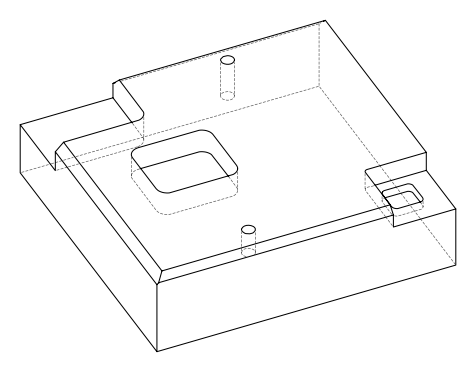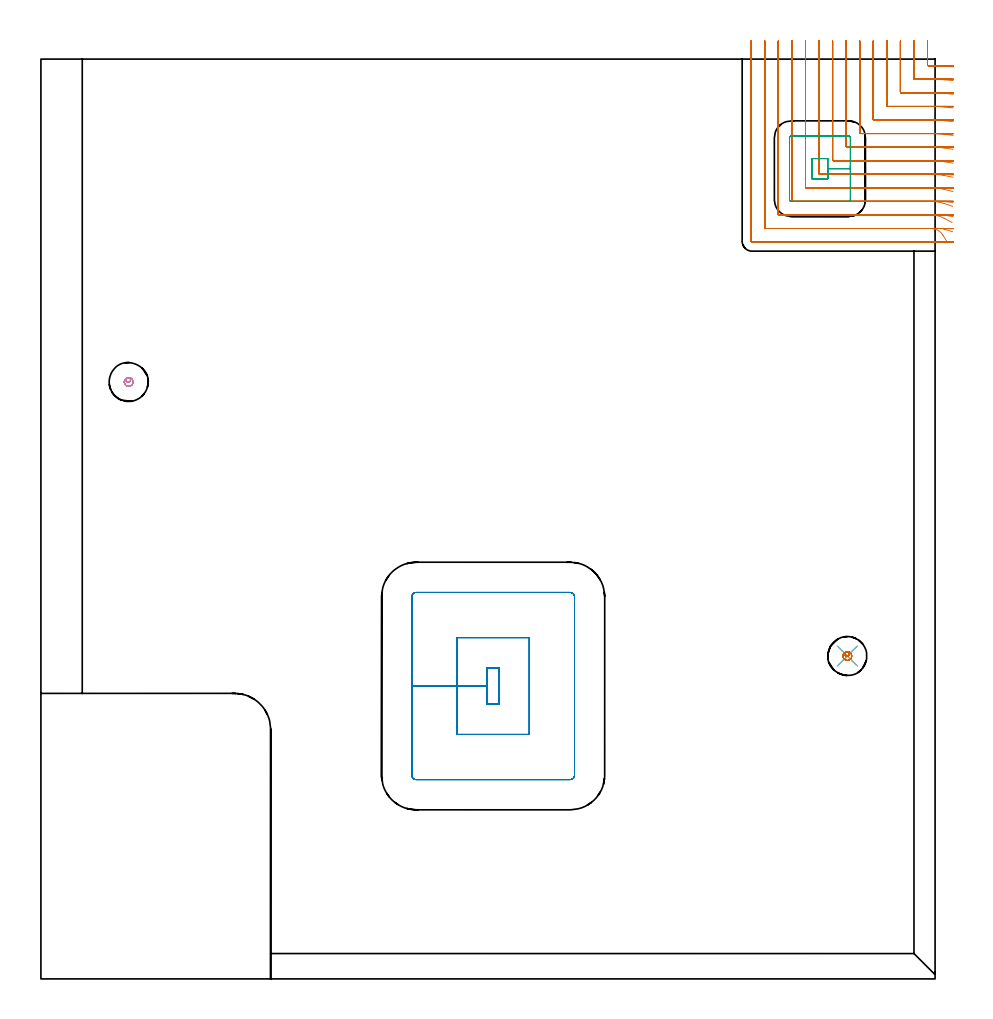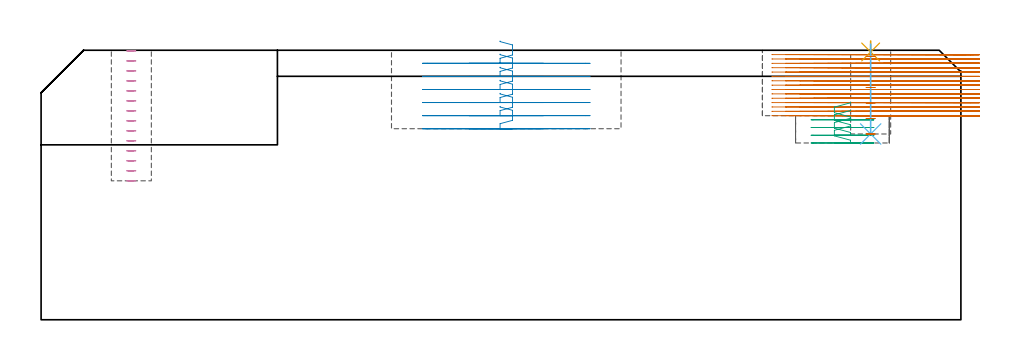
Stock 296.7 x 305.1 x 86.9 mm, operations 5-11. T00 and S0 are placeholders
(PLAN: 11 operations, 7 tool changes, 73.6 min)
(1 AREA_MILL | FG_CHAMFER_SURFACE | UGT0205_001 | 5.87 min | 6019 mm3)
(2 AREA_MILL_1 | FG_CHAMFER_SURFACE_1 | UGT0205_001 | 8.71 min | 20395 mm3)
(3 AREA_MILL_2 | FG_CHAMFER_SURFACE_2 | UGT0205_001 | 5.46 min | 7813 mm3)
(4 MILL_CORNER_NOTCH_RECTANGULAR | CORNER_NOTCH_RECTANGULAR | UGT0201_094 | Follow Part, ap 5, ae 75% | 9.49 min | 218333 mm3)
(5 MILL_CORNER_NOTCH_RECTANGULAR_1 | CORNER_NOTCH_RECTANGULAR_1 | NXT0201_008 | Follow Part, ap 1.5, ae 75% | 36.07 min | 85866 mm3)
(6 MILL_RECTANGULAR_POCKET | POCKET_RECTANGULAR_STRAIGHT | UGT0201_094 | Follow Part, ap 5, ae 75% | 5.49 min | 150860 mm3)
(7 MILL_RECTANGULAR_POCKET_1 | POCKET_RECTANGULAR_STRAIGHT_1 | NXT0201_010 | Follow Part, ap 2.5, ae 75% | 1.27 min | 8187 mm3)
(8 MILL_BLIND_HOLE_FROM_SOLID_MATERIAL | STEP1POCKET | NXT0201_010 | Spiral | 0.79 min | 5497 mm3)
(9 SPOT_DRILL | STEP1POCKET_1 | NXT0321_9005460120000 | 0.03 min | 11 mm3)
(10 DRILL_BLIND_HOLE_INTO_CENTER | STEP1POCKET_1 | UGT0301_229 | 0.12 min | 2730 mm3)
(11 MILL_ROUGH_BLIND_HOLE_CONTOUR | STEP1POCKET_1 | NXT0201_010 | Spiral | 0.34 min | 787 mm3)
(TOOL UGT0205_001 | Chamfer Mill 20 x 3 x 45 deg. | D20 FL50 Z2)
(TOOL UGT0201_094 | End mill 20 mm | D20 FL38 Z4)
(TOOL NXT0201_008 | ENDMILL 6mm [2P460-0600-NA 1630] | D6 FL26 Z6)
(TOOL NXT0201_010 | ENDMILL 10mm [2P460-1000-NA 1630] | D10 FL30 Z6)
(TOOL NXT0321_9005460120000 | NC Spot Drill, 142deg, 12mm, Carbide, Uncoated | D12 PA142 FL30 Z2)
(TOOL UGT0301_229 | Twist Drill 11.9 mm | D11.9 PA118 FL100 Z2)
(OP 5 MILL_CORNER_NOTCH_RECTANGULAR_1)
G17 G21 G94 G90
T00 M6
G54
G17 G0 G90 X294.1 Y311.1 S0 M3
G43 Z96.9 H1
Z85.493
G94 G1 Y308.1 F250.
Y303.196 F500.
G3 X294.396 Y302.9 R0.3
G1 X295.331
G2 X299.6 Y302.744 R58.5
G1 X302.592 Y302.525 F250.
G0 Z96.9
X289.6 Y311.1
Z85.493
G1 Y308.1
Y298.696 F500.
G3 X289.896 Y298.4 R0.3
G1 X295.331
G2 X299.6 Y298.231 R54.
G1 X302.591 Y297.994 F250.
G0 Z96.9
X285.1 Y311.1
Z85.493
G1 Y308.1
Y294.196 F500.
G3 X285.396 Y293.9 R0.3
G1 X295.331
G2 X299.6 Y293.716 R49.5
G1 X302.589 Y293.457 F250.
G0 Z96.9
X280.6 Y311.1
Z85.493
G1 Y308.1
Y289.697 F500.
G3 X280.897 Y289.4 R0.3
G1 X295.331
G2 X299.6 Y289.197 R45.
G1 X302.586 Y288.912 F250.
G0 Z96.9
X276.1 Y311.1
Z85.493
G1 Y308.1
Y285.197 F500.
G3 X276.397 Y284.9 R0.3
G1 X295.331
G2 X299.6 Y284.674 R40.5
G1 X302.583 Y284.358 F250.
G0 Z96.9
X271.6 Y311.1
Z85.493
G1 Y308.1
Y280.697 F500.
G3 X271.897 Y280.4 R0.3
G1 X295.331
G2 X299.6 Y280.146 R36.
G1 X302.579 Y279.79 F250.
G0 Z96.9
X267.1 Y311.1
Z85.493
G1 Y308.1
Y276.197 F500.
G3 X267.397 Y275.9 R0.3
G1 X295.331
G2 X299.6 Y275.609 R31.5
G1 X302.572 Y275.203 F250.
G0 Z96.9
X262.6 Y311.1
Z85.493
G1 Y308.1
Y271.697 F500.
G3 X262.897 Y271.4 R0.3
G1 X295.331
G2 X299.6 Y271.06 R27.
G1 X302.562 Y270.586 F250.
G0 Z96.9
X258.1 Y311.1
Z85.493
G1 Y308.1
Y267.197 F500.
G3 X258.397 Y266.9 R0.3
G1 X295.331
G2 X299.6 Y266.491 R22.5
G1 X302.546 Y265.922 F250.
G0 Z96.9
X253.6 Y311.1
Z85.493
G1 Y308.1
Y262.697 F500.
G3 X253.897 Y262.4 R0.3
G1 X295.331
G2 X299.6 Y261.886 R18.
G1 X302.514 Y261.175 F250.
G0 Z96.9
X249.1 Y311.1
Z85.493
G1 Y308.1
Y258.198 F500.
G3 X249.398 Y257.9 R0.3
G1 X295.331
G2 X299.6 Y257.207 R13.5
G1 X302.446 Y256.259 F250.
G0 Z96.9
X244.6 Y311.1
Z85.493
G1 Y308.1
Y253.698 F500.
G3 X244.898 Y253.4 R0.3
G1 X295.331
G2 X299.6 Y252.323 R9.
G1 X302.241 Y250.9 F250.
G0 Z96.9
X240.1 Y311.1
Z85.493
G1 Y308.1
Y249.198 F500.
G3 X240.398 Y248.9 R0.3
G1 X295.331
G2 X299.157 Y246.769 R4.5
G1 X300.736 Y244.218 F250.
G0 Z96.9
X235.6 Y311.1
Z85.493
G1 Y308.1
Y244.698 F500.
G3 X235.898 Y244.4 R0.3
G1 X295.331
X298.331 F250.
G0 Z96.9
X294.1 Y311.1
Z84.087
G1 Y308.1
Y303.196 F500.
G3 X294.396 Y302.9 R0.3
G1 X298.275
G2 X299.6 Y302.885 R58.5
G1 X302.599 Y302.817 F250.
G0 Z96.9
X289.6 Y311.1
Z84.087
G1 Y308.1
Y298.696 F500.
G3 X289.896 Y298.4 R0.3
G1 X298.275
G2 X299.6 Y298.384 R54.
G1 X302.599 Y298.31 F250.
G0 Z96.9
X285.1 Y311.1
Z84.087
G1 Y308.1
Y294.196 F500.
G3 X285.396 Y293.9 R0.3
G1 X298.275
G2 X299.6 Y293.882 R49.5
G1 X302.599 Y293.802 F250.
G0 Z96.9
X280.6 Y311.1
Z84.087
G1 Y308.1
Y289.697 F500.
G3 X280.897 Y289.4 R0.3
G1 X298.275
G2 X299.6 Y289.38 R45.
G1 X302.599 Y289.292 F250.
G0 Z96.9
X276.1 Y311.1
Z84.087
G1 Y308.1
Y285.197 F500.
G3 X276.397 Y284.9 R0.3
G1 X298.275
G2 X299.6 Y284.878 R40.5
G1 X302.598 Y284.78 F250.
G0 Z96.9
X271.6 Y311.1
Z84.087
G1 Y308.1
Y280.697 F500.
G3 X271.897 Y280.4 R0.3
G1 X298.275
G2 X299.6 Y280.376 R36.
G1 X302.598 Y280.265 F250.
G0 Z96.9
X267.1 Y311.1
Z84.087
G1 Y308.1
Y276.197 F500.
G3 X267.397 Y275.9 R0.3
G1 X298.275
G2 X299.6 Y275.872 R31.5
G1 X302.597 Y275.746 F250.
G0 Z96.9
X262.6 Y311.1
Z84.087
G1 Y308.1
Y271.697 F500.
G3 X262.897 Y271.4 R0.3
G1 X298.275
G2 X299.6 Y271.367 R27.
G1 X302.596 Y271.22 F250.
G0 Z96.9
X258.1 Y311.1
Z84.087
G1 Y308.1
Y267.197 F500.
G3 X258.397 Y266.9 R0.3
G1 X298.275
G2 X299.6 Y266.861 R22.5
G1 X302.595 Y266.684 F250.
G0 Z96.9
X253.6 Y311.1
Z84.087
G1 Y308.1
Y262.697 F500.
G3 X253.897 Y262.4 R0.3
G1 X298.275
G2 X299.6 Y262.351 R18.
G1 X302.592 Y262.13 F250.
G0 Z96.9
X249.1 Y311.1
Z84.087
G1 Y308.1
Y258.198 F500.
G3 X249.398 Y257.9 R0.3
G1 X298.275
G2 X299.6 Y257.835 R13.5
G1 X302.586 Y257.54 F250.
G0 Z96.9
X244.6 Y311.1
Z84.087
G1 Y308.1
Y253.698 F500.
G3 X244.898 Y253.4 R0.3
G1 X298.275
G2 X299.6 Y253.302 R9.
G1 X302.567 Y252.86 F250.
G0 Z96.9
X240.1 Y311.1
Z84.087
G1 Y308.1
Y249.198 F500.
G3 X240.398 Y248.9 R0.3
G1 X298.275
G2 X299.6 Y248.7 R4.5
G1 X302.467 Y247.817 F250.
G0 Z96.9
X235.6 Y311.1
Z84.087
G1 Y308.1
Y244.698 F500.
G3 X235.898 Y244.4 R0.3
G1 X298.275
X301.275 F250.
G0 Z96.9
X294.1 Y311.1
Z82.68
G1 Y308.1
Y303.196 F500.
G3 X294.396 Y302.9 R0.3
G1 X299.429
X299.6
X302.6 Y302.891 F250.
G0 Z96.9
X289.6 Y311.1
Z82.68
G1 Y308.1
Y298.696 F500.
G3 X289.896 Y298.4 R0.3
G1 X299.429
X299.6
X302.6 Y298.39 F250.
G0 Z96.9
X285.1 Y311.1
Z82.68
G1 Y308.1
Y294.196 F500.
G3 X285.396 Y293.9 R0.3
G1 X299.429
X299.6
X302.6 Y293.889 F250.
G0 Z96.9
X280.6 Y311.1
Z82.68
G1 Y308.1
Y289.697 F500.
G3 X280.897 Y289.4 R0.3
G1 X299.429
X299.6
X302.6 Y289.388 F250.
G0 Z96.9
X276.1 Y311.1
Z82.68
G1 Y308.1
Y285.197 F500.
G3 X276.397 Y284.9 R0.3
G1 X299.429
X299.6
X302.6 Y284.887 F250.
G0 Z96.9
X271.6 Y311.1
Z82.68
G1 Y308.1
Y280.697 F500.
G3 X271.897 Y280.4 R0.3
G1 X299.429
X299.6
X302.6 Y280.385 F250.
G0 Z96.9
X267.1 Y311.1
Z82.68
G1 Y308.1
Y276.197 F500.
G3 X267.397 Y275.9 R0.3
G1 X299.429
X299.6
X302.6 Y275.883 F250.
G0 Z96.9
X262.6 Y311.1
Z82.68
G1 Y308.1
Y271.697 F500.
G3 X262.897 Y271.4 R0.3
G1 X299.429
X299.6 Y271.399
X302.6 Y271.38 F250.
G0 Z96.9
X258.1 Y311.1
Z82.68
G1 Y308.1
Y267.197 F500.
G3 X258.397 Y266.9 R0.3
G1 X299.429
X299.6 Y266.899
X302.6 Y266.877 F250.
G0 Z96.9
X253.6 Y311.1
Z82.68
G1 Y308.1
Y262.697 F500.
G3 X253.897 Y262.4 R0.3
G1 X299.429
X299.6 Y262.399
X302.6 Y262.371 F250.
G0 Z96.9
X249.1 Y311.1
Z82.68
G1 Y308.1
Y258.198 F500.
G3 X249.398 Y257.9 R0.3
G1 X299.429
X299.6 Y257.899
X302.6 Y257.861 F250.
G0 Z96.9
X244.6 Y311.1
Z82.68
G1 Y308.1
Y253.698 F500.
G3 X244.898 Y253.4 R0.3
G1 X299.429
X299.6 Y253.398
X302.599 Y253.341 F250.
G0 Z96.9
X240.1 Y311.1
Z82.68
G1 Y308.1
Y249.198 F500.
G3 X240.398 Y248.9 R0.3
G1 X299.429
X299.6 Y248.897
X302.598 Y248.783 F250.
G0 Z96.9
X235.6 Y311.1
Z82.68
G1 Y308.1
Y244.698 F500.
G3 X235.898 Y244.4 R0.3
G1 X299.429
X302.429 F250.
G0 Z96.9
X294.1 Y311.1
Z81.273
G1 Y308.1
Y303.196 F500.
G3 X294.396 Y302.9 R0.3
G1 X299.6
X302.6 F250.
G0 Z96.9
X289.6 Y311.1
Z81.273
G1 Y308.1
Y298.696 F500.
G3 X289.896 Y298.4 R0.3
G1 X299.6
X302.6 F250.
G0 Z96.9
X285.1 Y311.1
Z81.273
G1 Y308.1
Y294.196 F500.
G3 X285.396 Y293.9 R0.3
G1 X299.6
X302.6 F250.
G0 Z96.9
X280.6 Y311.1
Z81.273
G1 Y308.1
Y289.697 F500.
G3 X280.897 Y289.4 R0.3
G1 X299.6
X302.6 F250.
G0 Z96.9
X276.1 Y311.1
Z81.273
G1 Y308.1
Y285.197 F500.
G3 X276.397 Y284.9 R0.3
G1 X299.6
X302.6 F250.
G0 Z96.9
X271.6 Y311.1
Z81.273
G1 Y308.1
Y280.697 F500.
G3 X271.897 Y280.4 R0.3
G1 X299.6
X302.6 F250.
G0 Z96.9
X267.1 Y311.1
Z81.273
G1 Y308.1
Y276.197 F500.
G3 X267.397 Y275.9 R0.3
G1 X299.6
X302.6 F250.
G0 Z96.9
X262.6 Y311.1
Z81.273
G1 Y308.1
Y271.697 F500.
G3 X262.897 Y271.4 R0.3
G1 X299.6
X302.6 F250.
G0 Z96.9
X258.1 Y311.1
Z81.273
G1 Y308.1
Y267.197 F500.
G3 X258.397 Y266.9 R0.3
G1 X299.6
X302.6 F250.
G0 Z96.9
X253.6 Y311.1
Z81.273
G1 Y308.1
Y262.697 F500.
G3 X253.897 Y262.4 R0.3
G1 X299.6
X302.6 F250.
G0 Z96.9
X249.1 Y311.1
Z81.273
G1 Y308.1
Y258.198 F500.
G3 X249.398 Y257.9 R0.3
G1 X299.6
X302.6 F250.
G0 Z96.9
X244.6 Y311.1
Z81.273
G1 Y308.1
Y253.698 F500.
G3 X244.898 Y253.4 R0.3
G1 X299.6
X302.6 F250.
G0 Z96.9
X240.1 Y311.1
Z81.273
G1 Y308.1
Y249.198 F500.
G3 X240.398 Y248.9 R0.3
G1 X299.6
X302.6 F250.
G0 Z96.9
X235.6 Y311.1
Z81.273
G1 Y308.1
Y244.698 F500.
G3 X235.898 Y244.4 R0.3
G1 X299.6
X302.6 F250.
G0 Z96.9
X294.1 Y311.1
Z79.867
G1 Y308.1
Y303.196 F500.
G3 X294.396 Y302.9 R0.3
G1 X299.6
X302.6 F250.
G0 Z96.9
X289.6 Y311.1
Z79.867
G1 Y308.1
Y298.696 F500.
G3 X289.896 Y298.4 R0.3
G1 X299.6
X302.6 F250.
G0 Z96.9
X285.1 Y311.1
Z79.867
G1 Y308.1
Y294.196 F500.
G3 X285.396 Y293.9 R0.3
G1 X299.6
X302.6 F250.
G0 Z96.9
X280.6 Y311.1
Z79.867
G1 Y308.1
Y289.697 F500.
G3 X280.897 Y289.4 R0.3
G1 X299.6
X302.6 F250.
G0 Z96.9
X276.1 Y311.1
Z79.867
G1 Y308.1
Y285.197 F500.
G3 X276.397 Y284.9 R0.3
G1 X299.6
X302.6 F250.
G0 Z96.9
X271.6 Y311.1
Z79.867
G1 Y308.1
Y280.697 F500.
G3 X271.897 Y280.4 R0.3
G1 X299.6
X302.6 F250.
G0 Z96.9
X267.1 Y311.1
Z79.867
G1 Y308.1
Y276.197 F500.
G3 X267.397 Y275.9 R0.3
G1 X299.6
X302.6 F250.
G0 Z96.9
X262.6 Y311.1
Z79.867
G1 Y308.1
Y271.697 F500.
G3 X262.897 Y271.4 R0.3
G1 X299.6
X302.6 F250.
G0 Z96.9
X258.1 Y311.1
Z79.867
G1 Y308.1
Y267.197 F500.
G3 X258.397 Y266.9 R0.3
G1 X299.6
X302.6 F250.
G0 Z96.9
X253.6 Y311.1
Z79.867
G1 Y308.1
Y262.697 F500.
G3 X253.897 Y262.4 R0.3
G1 X299.6
X302.6 F250.
G0 Z96.9
X249.1 Y311.1
Z79.867
G1 Y308.1
Y258.198 F500.
G3 X249.398 Y257.9 R0.3
G1 X299.6
X302.6 F250.
G0 Z96.9
X244.6 Y311.1
Z79.867
G1 Y308.1
Y253.698 F500.
G3 X244.898 Y253.4 R0.3
G1 X299.6
X302.6 F250.
G0 Z96.9
X240.1 Y311.1
Z79.867
G1 Y308.1
Y249.198 F500.
G3 X240.398 Y248.9 R0.3
G1 X299.6
X302.6 F250.
G0 Z96.9
X235.6 Y311.1
Z79.867
G1 Y308.1
Y244.698 F500.
G3 X235.898 Y244.4 R0.3
G1 X299.6
X302.6 F250.
G0 Z96.9
X294.1 Y311.1
Z78.46
G1 Y308.1
Y303.196 F500.
G3 X294.396 Y302.9 R0.3
G1 X299.6
X302.6 F250.
G0 Z96.9
X289.6 Y311.1
Z78.46
G1 Y308.1
Y298.696 F500.
G3 X289.896 Y298.4 R0.3
G1 X299.6
X302.6 F250.
G0 Z96.9
X285.1 Y311.1
Z78.46
G1 Y308.1
Y294.196 F500.
G3 X285.396 Y293.9 R0.3
G1 X299.6
X302.6 F250.
G0 Z96.9
X280.6 Y311.1
Z78.46
G1 Y308.1
Y289.697 F500.
G3 X280.897 Y289.4 R0.3
G1 X299.6
X302.6 F250.
G0 Z96.9
X276.1 Y311.1
Z78.46
G1 Y308.1
Y285.197 F500.
G3 X276.397 Y284.9 R0.3
G1 X299.6
X302.6 F250.
G0 Z96.9
X271.6 Y311.1
Z78.46
G1 Y308.1
Y280.697 F500.
G3 X271.897 Y280.4 R0.3
G1 X299.6
X302.6 F250.
G0 Z96.9
X267.1 Y311.1
Z78.46
G1 Y308.1
Y276.197 F500.
G3 X267.397 Y275.9 R0.3
G1 X299.6
X302.6 F250.
G0 Z96.9
X262.6 Y311.1
Z78.46
G1 Y308.1
Y271.697 F500.
G3 X262.897 Y271.4 R0.3
G1 X299.6
X302.6 F250.
G0 Z96.9
X258.1 Y311.1
Z78.46
G1 Y308.1
Y267.197 F500.
G3 X258.397 Y266.9 R0.3
G1 X299.6
X302.6 F250.
G0 Z96.9
X253.6 Y311.1
Z78.46
G1 Y308.1
Y262.697 F500.
G3 X253.897 Y262.4 R0.3
G1 X299.6
X302.6 F250.
G0 Z96.9
X249.1 Y311.1
Z78.46
G1 Y308.1
Y258.198 F500.
G3 X249.398 Y257.9 R0.3
G1 X299.6
X302.6 F250.
G0 Z96.9
X244.6 Y311.1
Z78.46
G1 Y308.1
Y253.698 F500.
G3 X244.898 Y253.4 R0.3
G1 X299.6
X302.6 F250.
G0 Z96.9
X240.1 Y311.1
Z78.46
G1 Y308.1
Y249.198 F500.
G3 X240.398 Y248.9 R0.3
G1 X299.6
X302.6 F250.
G0 Z96.9
X235.6 Y311.1
Z78.46
G1 Y308.1
Y244.698 F500.
G3 X235.898 Y244.4 R0.3
G1 X299.6
X302.6 F250.
G0 Z96.9
X294.1 Y311.1
Z77.053
G1 Y308.1
Y303.196 F500.
G3 X294.396 Y302.9 R0.3
G1 X299.6
X302.6 F250.
G0 Z96.9
X289.6 Y311.1
Z77.053
G1 Y308.1
Y298.696 F500.
G3 X289.896 Y298.4 R0.3
G1 X299.6
X302.6 F250.
G0 Z96.9
X285.1 Y311.1
Z77.053
G1 Y308.1
Y294.196 F500.
G3 X285.396 Y293.9 R0.3
G1 X299.6
X302.6 F250.
G0 Z96.9
X280.6 Y311.1
Z77.053
G1 Y308.1
Y289.697 F500.
G3 X280.897 Y289.4 R0.3
G1 X299.6
X302.6 F250.
G0 Z96.9
X276.1 Y311.1
Z77.053
G1 Y308.1
Y285.197 F500.
G3 X276.397 Y284.9 R0.3
G1 X299.6
X302.6 F250.
G0 Z96.9
X271.6 Y311.1
Z77.053
G1 Y308.1
Y280.697 F500.
G3 X271.897 Y280.4 R0.3
G1 X299.6
X302.6 F250.
G0 Z96.9
X267.1 Y311.1
Z77.053
G1 Y308.1
Y276.197 F500.
G3 X267.397 Y275.9 R0.3
G1 X299.6
X302.6 F250.
G0 Z96.9
X262.6 Y311.1
Z77.053
G1 Y308.1
Y271.697 F500.
G3 X262.897 Y271.4 R0.3
G1 X299.6
X302.6 F250.
G0 Z96.9
X258.1 Y311.1
Z77.053
G1 Y308.1
Y267.197 F500.
G3 X258.397 Y266.9 R0.3
G1 X299.6
X302.6 F250.
G0 Z96.9
X253.6 Y311.1
Z77.053
G1 Y308.1
Y262.697 F500.
G3 X253.897 Y262.4 R0.3
G1 X299.6
X302.6 F250.
G0 Z96.9
X249.1 Y311.1
Z77.053
G1 Y308.1
Y258.198 F500.
G3 X249.398 Y257.9 R0.3
G1 X299.6
X302.6 F250.
G0 Z96.9
X244.6 Y311.1
Z77.053
G1 Y308.1
Y253.698 F500.
G3 X244.898 Y253.4 R0.3
G1 X299.6
X302.6 F250.
G0 Z96.9
X240.1 Y311.1
Z77.053
G1 Y308.1
Y249.198 F500.
G3 X240.398 Y248.9 R0.3
G1 X299.6
X302.6 F250.
G0 Z96.9
X235.6 Y311.1
Z77.053
G1 Y308.1
Y244.698 F500.
G3 X235.898 Y244.4 R0.3
G1 X299.6
X302.6 F250.
G0 Z96.9
X294.1 Y311.1
Z75.647
G1 Y308.1
Y303.196 F500.
G3 X294.396 Y302.9 R0.3
G1 X299.6
X302.6 F250.
G0 Z96.9
X289.6 Y311.1
Z75.647
G1 Y308.1
Y298.696 F500.
G3 X289.896 Y298.4 R0.3
G1 X299.6
X302.6 F250.
G0 Z96.9
X285.1 Y311.1
Z75.647
G1 Y308.1
Y294.196 F500.
G3 X285.396 Y293.9 R0.3
G1 X299.6
X302.6 F250.
G0 Z96.9
X280.6 Y311.1
Z75.647
G1 Y308.1
Y289.697 F500.
G3 X280.897 Y289.4 R0.3
G1 X299.6
X302.6 F250.
G0 Z96.9
X276.1 Y311.1
Z75.647
G1 Y308.1
Y285.197 F500.
G3 X276.397 Y284.9 R0.3
G1 X299.6
X302.6 F250.
G0 Z96.9
X271.6 Y311.1
Z75.647
G1 Y308.1
Y280.697 F500.
G3 X271.897 Y280.4 R0.3
G1 X299.6
X302.6 F250.
G0 Z96.9
X267.1 Y311.1
Z75.647
G1 Y308.1
Y276.197 F500.
G3 X267.397 Y275.9 R0.3
G1 X299.6
X302.6 F250.
G0 Z96.9
X262.6 Y311.1
Z75.647
G1 Y308.1
Y271.697 F500.
G3 X262.897 Y271.4 R0.3
G1 X299.6
X302.6 F250.
G0 Z96.9
X258.1 Y311.1
Z75.647
G1 Y308.1
Y267.197 F500.
G3 X258.397 Y266.9 R0.3
G1 X299.6
X302.6 F250.
G0 Z96.9
X253.6 Y311.1
Z75.647
G1 Y308.1
Y262.697 F500.
G3 X253.897 Y262.4 R0.3
G1 X299.6
X302.6 F250.
G0 Z96.9
X249.1 Y311.1
Z75.647
G1 Y308.1
Y258.197 F500.
G3 X249.397 Y257.9 R0.3
G1 X299.6
X302.6 F250.
G0 Z96.9
X244.6 Y311.1
Z75.647
G1 Y308.1
Y253.698 F500.
G3 X244.898 Y253.4 R0.3
G1 X299.6
X302.6 F250.
G0 Z96.9
X240.1 Y311.1
Z75.647
G1 Y308.1
Y249.198 F500.
G3 X240.398 Y248.9 R0.3
G1 X299.6
X302.6 F250.
G0 Z96.9
X235.6 Y311.1
Z75.647
G1 Y308.1
Y244.698 F500.
G3 X235.898 Y244.4 R0.3
G1 X299.6
X302.6 F250.
G0 Z96.9
X294.1 Y311.1
Z74.24
G1 Y308.1
Y303.196 F500.
G3 X294.396 Y302.9 R0.3
G1 X299.6
X302.6 F250.
G0 Z96.9
X289.6 Y311.1
Z74.24
G1 Y308.1
Y298.696 F500.
G3 X289.896 Y298.4 R0.3
G1 X299.6
X302.6 F250.
G0 Z96.9
X285.1 Y311.1
Z74.24
G1 Y308.1
Y294.196 F500.
G3 X285.396 Y293.9 R0.3
G1 X299.6
X302.6 F250.
G0 Z96.9
X280.6 Y311.1
Z74.24
G1 Y308.1
Y289.697 F500.
G3 X280.897 Y289.4 R0.3
G1 X299.6
X302.6 F250.
G0 Z96.9
X276.1 Y311.1
Z74.24
G1 Y308.1
Y285.197 F500.
G3 X276.397 Y284.9 R0.3
G1 X299.6
X302.6 F250.
G0 Z96.9
X271.6 Y311.1
Z74.24
G1 Y308.1
Y280.697 F500.
G3 X271.897 Y280.4 R0.3
G1 X299.6
X302.6 F250.
G0 Z96.9
X267.1 Y311.1
Z74.24
G1 Y308.1
Y276.197 F500.
G3 X267.397 Y275.9 R0.3
G1 X299.6
X302.6 F250.
G0 Z96.9
X262.6 Y311.1
Z74.24
G1 Y308.1
Y271.697 F500.
G3 X262.897 Y271.4 R0.3
G1 X299.6
X302.6 F250.
G0 Z96.9
X258.1 Y311.1
Z74.24
G1 Y308.1
Y267.197 F500.
G3 X258.397 Y266.9 R0.3
G1 X299.6
X302.6 F250.
G0 Z96.9
X253.6 Y311.1
Z74.24
G1 Y308.1
Y262.697 F500.
G3 X253.897 Y262.4 R0.3
G1 X299.6
X302.6 F250.
G0 Z96.9
X249.1 Y311.1
Z74.24
G1 Y308.1
Y258.198 F500.
G3 X249.398 Y257.9 R0.3
G1 X299.6
X302.6 F250.
G0 Z96.9
X244.6 Y311.1
Z74.24
G1 Y308.1
Y253.698 F500.
G3 X244.898 Y253.4 R0.3
G1 X299.6
X302.6 F250.
G0 Z96.9
X240.1 Y311.1
Z74.24
G1 Y308.1
Y249.198 F500.
G3 X240.398 Y248.9 R0.3
G1 X299.6
X302.6 F250.
G0 Z96.9
X235.6 Y311.1
Z74.24
G1 Y308.1
Y244.698 F500.
G3 X235.898 Y244.4 R0.3
G1 X299.6
X302.6 F250.
G0 Z96.9
X294.1 Y311.1
Z72.833
G1 Y308.1
Y303.196 F500.
G3 X294.396 Y302.9 R0.3
G1 X299.6
X302.6 F250.
G0 Z96.9
X289.6 Y311.1
Z72.833
G1 Y308.1
Y298.696 F500.
G3 X289.896 Y298.4 R0.3
G1 X299.6
X302.6 F250.
G0 Z96.9
X285.1 Y311.1
Z72.833
G1 Y308.1
Y294.196 F500.
G3 X285.396 Y293.9 R0.3
G1 X299.6
X302.6 F250.
G0 Z96.9
X280.6 Y311.1
Z72.833
G1 Y308.1
Y289.697 F500.
G3 X280.897 Y289.4 R0.3
G1 X299.6
X302.6 F250.
G0 Z96.9
X276.1 Y311.1
Z72.833
G1 Y308.1
Y285.197 F500.
G3 X276.397 Y284.9 R0.3
G1 X299.6
X302.6 F250.
G0 Z96.9
X271.6 Y311.1
Z72.833
G1 Y308.1
Y280.697 F500.
G3 X271.897 Y280.4 R0.3
G1 X299.6
X302.6 F250.
G0 Z96.9
X267.1 Y311.1
Z72.833
G1 Y308.1
Y276.197 F500.
G3 X267.397 Y275.9 R0.3
G1 X299.6
X302.6 F250.
G0 Z96.9
X262.6 Y311.1
Z72.833
G1 Y308.1
Y271.697 F500.
G3 X262.897 Y271.4 R0.3
G1 X299.6
X302.6 F250.
G0 Z96.9
X258.1 Y311.1
Z72.833
G1 Y308.1
Y267.197 F500.
G3 X258.397 Y266.9 R0.3
G1 X299.6
X302.6 F250.
G0 Z96.9
X253.6 Y311.1
Z72.833
G1 Y308.1
Y262.697 F500.
G3 X253.897 Y262.4 R0.3
G1 X299.6
X302.6 F250.
G0 Z96.9
X249.1 Y311.1
Z72.833
G1 Y308.1
Y258.198 F500.
G3 X249.398 Y257.9 R0.3
G1 X299.6
X302.6 F250.
G0 Z96.9
X244.6 Y311.1
Z72.833
G1 Y308.1
Y253.698 F500.
G3 X244.898 Y253.4 R0.3
G1 X299.6
X302.6 F250.
G0 Z96.9
X240.1 Y311.1
Z72.833
G1 Y308.1
Y249.198 F500.
G3 X240.398 Y248.9 R0.3
G1 X299.6
X302.6 F250.
G0 Z96.9
X235.6 Y311.1
Z72.833
G1 Y308.1
Y244.698 F500.
G3 X235.898 Y244.4 R0.3
G1 X299.6
X302.6 F250.
G0 Z96.9
X294.1 Y311.1
Z71.427
G1 Y308.1
Y303.196 F500.
G3 X294.396 Y302.9 R0.3
G1 X299.6
X302.6 F250.
G0 Z96.9
X289.6 Y311.1
Z71.427
G1 Y308.1
Y298.696 F500.
G3 X289.896 Y298.4 R0.3
G1 X299.6
X302.6 F250.
G0 Z96.9
X285.1 Y311.1
Z71.427
G1 Y308.1
Y294.196 F500.
G3 X285.396 Y293.9 R0.3
G1 X299.6
X302.6 F250.
G0 Z96.9
X280.6 Y311.1
Z71.427
G1 Y308.1
Y289.697 F500.
G3 X280.897 Y289.4 R0.3
G1 X299.6
X302.6 F250.
G0 Z96.9
X276.1 Y311.1
Z71.427
G1 Y308.1
Y285.197 F500.
G3 X276.397 Y284.9 R0.3
G1 X299.6
X302.6 F250.
G0 Z96.9
X271.6 Y311.1
Z71.427
G1 Y308.1
Y280.697 F500.
G3 X271.897 Y280.4 R0.3
G1 X299.6
X302.6 F250.
G0 Z96.9
X267.1 Y311.1
Z71.427
G1 Y308.1
Y276.197 F500.
G3 X267.397 Y275.9 R0.3
G1 X299.6
X302.6 F250.
G0 Z96.9
X262.6 Y311.1
Z71.427
G1 Y308.1
Y271.697 F500.
G3 X262.897 Y271.4 R0.3
G1 X299.6
X302.6 F250.
G0 Z96.9
X258.1 Y311.1
Z71.427
G1 Y308.1
Y267.197 F500.
G3 X258.397 Y266.9 R0.3
G1 X299.6
X302.6 F250.
G0 Z96.9
X253.6 Y311.1
Z71.427
G1 Y308.1
Y262.697 F500.
G3 X253.897 Y262.4 R0.3
G1 X299.6
X302.6 F250.
G0 Z96.9
X249.1 Y311.1
Z71.427
G1 Y308.1
Y258.198 F500.
G3 X249.398 Y257.9 R0.3
G1 X299.6
X302.6 F250.
G0 Z96.9
X244.6 Y311.1
Z71.427
G1 Y308.1
Y253.698 F500.
G3 X244.898 Y253.4 R0.3
G1 X299.6
X302.6 F250.
G0 Z96.9
X240.1 Y311.1
Z71.427
G1 Y308.1
Y249.198 F500.
G3 X240.398 Y248.9 R0.3
G1 X299.6
X302.6 F250.
G0 Z96.9
X235.6 Y311.1
Z71.427
G1 Y308.1
Y244.698 F500.
G3 X235.898 Y244.4 R0.3
G1 X299.6
X302.6 F250.
G0 Z96.9
X294.1 Y311.1
Z70.02
G1 Y308.1
Y303.196 F500.
G3 X294.396 Y302.9 R0.3
G1 X299.6
X302.6 F250.
G0 Z96.9
X289.6 Y311.1
Z70.02
G1 Y308.1
Y298.696 F500.
G3 X289.896 Y298.4 R0.3
G1 X299.6
X302.6 F250.
G0 Z96.9
X285.1 Y311.1
Z70.02
G1 Y308.1
Y294.196 F500.
G3 X285.396 Y293.9 R0.3
G1 X299.6
X302.6 F250.
G0 Z96.9
X280.6 Y311.1
Z70.02
G1 Y308.1
Y289.697 F500.
G3 X280.897 Y289.4 R0.3
G1 X299.6
X302.6 F250.
G0 Z96.9
X276.1 Y311.1
Z70.02
G1 Y308.1
Y285.197 F500.
G3 X276.397 Y284.9 R0.3
G1 X299.6
X302.6 F250.
G0 Z96.9
X271.6 Y311.1
Z70.02
G1 Y308.1
Y280.697 F500.
G3 X271.897 Y280.4 R0.3
G1 X299.6
X302.6 F250.
G0 Z96.9
X267.1 Y311.1
Z70.02
G1 Y308.1
Y276.197 F500.
G3 X267.397 Y275.9 R0.3
G1 X299.6
X302.6 F250.
G0 Z96.9
X262.6 Y311.1
Z70.02
G1 Y308.1
Y271.697 F500.
G3 X262.897 Y271.4 R0.3
G1 X299.6
X302.6 F250.
G0 Z96.9
X258.1 Y311.1
Z70.02
G1 Y308.1
Y267.197 F500.
G3 X258.397 Y266.9 R0.3
G1 X299.6
X302.6 F250.
G0 Z96.9
X253.6 Y311.1
Z70.02
G1 Y308.1
Y262.697 F500.
G3 X253.897 Y262.4 R0.3
G1 X299.6
X302.6 F250.
G0 Z96.9
X249.1 Y311.1
Z70.02
G1 Y308.1
Y258.198 F500.
G3 X249.398 Y257.9 R0.3
G1 X299.6
X302.6 F250.
G0 Z96.9
X244.6 Y311.1
Z70.02
G1 Y308.1
Y253.698 F500.
G3 X244.898 Y253.4 R0.3
G1 X299.6
X302.6 F250.
G0 Z96.9
X240.1 Y311.1
Z70.02
G1 Y308.1
Y249.198 F500.
G3 X240.398 Y248.9 R0.3
G1 X299.6
X302.6 F250.
G0 Z96.9
X235.6 Y311.1
Z70.02
G1 Y308.1
Y244.698 F500.
G3 X235.898 Y244.4 R0.3
G1 X299.6
X302.6 F250.
G0 Z96.9
X294.1 Y311.1
Z68.613
G1 Y308.1
Y303.196 F500.
G3 X294.396 Y302.9 R0.3
G1 X299.6
X302.6 F250.
G0 Z96.9
X289.6 Y311.1
Z68.613
G1 Y308.1
Y298.696 F500.
G3 X289.896 Y298.4 R0.3
G1 X299.6
X302.6 F250.
G0 Z96.9
X285.1 Y311.1
Z68.613
G1 Y308.1
Y294.196 F500.
G3 X285.396 Y293.9 R0.3
G1 X299.6
X302.6 F250.
G0 Z96.9
X280.6 Y311.1
Z68.613
G1 Y308.1
Y289.697 F500.
G3 X280.897 Y289.4 R0.3
G1 X299.6
X302.6 F250.
G0 Z96.9
X276.1 Y311.1
Z68.613
G1 Y308.1
Y285.197 F500.
G3 X276.397 Y284.9 R0.3
G1 X299.6
X302.6 F250.
G0 Z96.9
X271.6 Y311.1
Z68.613
G1 Y308.1
Y280.697 F500.
G3 X271.897 Y280.4 R0.3
G1 X299.6
X302.6 F250.
G0 Z96.9
X267.1 Y311.1
Z68.613
G1 Y308.1
Y276.197 F500.
G3 X267.397 Y275.9 R0.3
G1 X299.6
X302.6 F250.
G0 Z96.9
X262.6 Y311.1
Z68.613
G1 Y308.1
Y271.697 F500.
G3 X262.897 Y271.4 R0.3
G1 X299.6
X302.6 F250.
G0 Z96.9
X258.1 Y311.1
Z68.613
G1 Y308.1
Y267.197 F500.
G3 X258.397 Y266.9 R0.3
G1 X299.6
X302.6 F250.
G0 Z96.9
X253.6 Y311.1
Z68.613
G1 Y308.1
Y262.697 F500.
G3 X253.897 Y262.4 R0.3
G1 X299.6
X302.6 F250.
G0 Z96.9
X249.1 Y311.1
Z68.613
G1 Y308.1
Y258.198 F500.
G3 X249.398 Y257.9 R0.3
G1 X299.6
X302.6 F250.
G0 Z96.9
X244.6 Y311.1
Z68.613
G1 Y308.1
Y253.698 F500.
G3 X244.898 Y253.4 R0.3
G1 X299.6
X302.6 F250.
G0 Z96.9
X240.1 Y311.1
Z68.613
G1 Y308.1
Y249.198 F500.
G3 X240.398 Y248.9 R0.3
G1 X299.6
X302.6 F250.
G0 Z96.9
X235.6 Y311.1
Z68.613
G1 Y308.1
Y244.698 F500.
G3 X235.898 Y244.4 R0.3
G1 X299.6
X302.6 F250.
G0 Z96.9
X294.1 Y311.1
Z67.207
G1 Y308.1
Y303.196 F500.
G3 X294.396 Y302.9 R0.3
G1 X299.6
X302.6 F250.
G0 Z96.9
X289.6 Y311.1
Z67.207
G1 Y308.1
Y298.696 F500.
G3 X289.896 Y298.4 R0.3
G1 X299.6
X302.6 F250.
G0 Z96.9
X285.1 Y311.1
Z67.207
G1 Y308.1
Y294.196 F500.
G3 X285.396 Y293.9 R0.3
G1 X299.6
X302.6 F250.
G0 Z96.9
X280.6 Y311.1
Z67.207
G1 Y308.1
Y289.697 F500.
G3 X280.897 Y289.4 R0.3
G1 X299.6
X302.6 F250.
G0 Z96.9
X276.1 Y311.1
Z67.207
G1 Y308.1
Y285.197 F500.
G3 X276.397 Y284.9 R0.3
G1 X299.6
X302.6 F250.
G0 Z96.9
X271.6 Y311.1
Z67.207
G1 Y308.1
Y280.697 F500.
G3 X271.897 Y280.4 R0.3
G1 X299.6
X302.6 F250.
G0 Z96.9
X267.1 Y311.1
Z67.207
G1 Y308.1
Y276.197 F500.
G3 X267.397 Y275.9 R0.3
G1 X299.6
X302.6 F250.
G0 Z96.9
X262.6 Y311.1
Z67.207
G1 Y308.1
Y271.697 F500.
G3 X262.897 Y271.4 R0.3
G1 X299.6
X302.6 F250.
G0 Z96.9
X258.1 Y311.1
Z67.207
G1 Y308.1
Y267.197 F500.
G3 X258.397 Y266.9 R0.3
G1 X299.6
X302.6 F250.
G0 Z96.9
X253.6 Y311.1
Z67.207
G1 Y308.1
Y262.697 F500.
G3 X253.897 Y262.4 R0.3
G1 X299.6
X302.6 F250.
G0 Z96.9
X249.1 Y311.1
Z67.207
G1 Y308.1
Y258.198 F500.
G3 X249.398 Y257.9 R0.3
G1 X299.6
X302.6 F250.
G0 Z96.9
X244.6 Y311.1
Z67.207
G1 Y308.1
Y253.698 F500.
G3 X244.898 Y253.4 R0.3
G1 X299.6
X302.6 F250.
G0 Z96.9
X240.1 Y311.1
Z67.207
G1 Y308.1
Y249.198 F500.
G3 X240.398 Y248.9 R0.3
G1 X299.6
X302.6 F250.
G0 Z96.9
X235.6 Y311.1
Z67.207
G1 Y308.1
Y244.698 F500.
G3 X235.898 Y244.4 R0.3
G1 X299.6
X302.6 F250.
G0 Z96.9
X294.1 Y311.1
Z65.8
G1 Y308.1
Y303.196 F500.
G3 X294.396 Y302.9 R0.3
G1 X299.6
X302.6 F250.
G0 Z96.9
X289.6 Y311.1
Z65.8
G1 Y308.1
Y298.696 F500.
G3 X289.896 Y298.4 R0.3
G1 X299.6
X302.6 F250.
G0 Z96.9
X285.1 Y311.1
Z65.8
G1 Y308.1
Y294.196 F500.
G3 X285.396 Y293.9 R0.3
G1 X299.6
X302.6 F250.
G0 Z96.9
X280.6 Y311.1
Z65.8
G1 Y308.1
Y289.697 F500.
G3 X280.897 Y289.4 R0.3
G1 X299.6
X302.6 F250.
G0 Z96.9
X276.1 Y311.1
Z65.8
G1 Y308.1
Y285.197 F500.
G3 X276.397 Y284.9 R0.3
G1 X299.6
X302.6 F250.
G0 Z96.9
X271.6 Y311.1
Z65.8
G1 Y308.1
Y280.697 F500.
G3 X271.897 Y280.4 R0.3
G1 X299.6
X302.6 F250.
G0 Z96.9
X267.1 Y311.1
Z65.8
G1 Y308.1
Y276.197 F500.
G3 X267.397 Y275.9 R0.3
G1 X299.6
X302.6 F250.
G0 Z96.9
X262.6 Y311.1
Z65.8
G1 Y308.1
Y271.697 F500.
G3 X262.897 Y271.4 R0.3
G1 X299.6
X302.6 F250.
G0 Z96.9
X258.1 Y311.1
Z65.8
G1 Y308.1
Y267.197 F500.
G3 X258.397 Y266.9 R0.3
G1 X299.6
X302.6 F250.
G0 Z96.9
X253.6 Y311.1
Z65.8
G1 Y308.1
Y262.697 F500.
G3 X253.897 Y262.4 R0.3
G1 X299.6
X302.6 F250.
G0 Z96.9
X249.1 Y311.1
Z65.8
G1 Y308.1
Y258.198 F500.
G3 X249.398 Y257.9 R0.3
G1 X299.6
X302.6 F250.
G0 Z96.9
X244.6 Y311.1
Z65.8
G1 Y308.1
Y253.698 F500.
G3 X244.898 Y253.4 R0.3
G1 X299.6
X302.6 F250.
G0 Z96.9
X240.1 Y311.1
Z65.8
G1 Y308.1
Y249.198 F500.
G3 X240.398 Y248.9 R0.3
G1 X299.6
X302.6 F250.
G0 Z96.9
X235.6 Y311.1
Z65.8
G1 Y308.1
Y244.698 F500.
G3 X235.898 Y244.4 R0.3
G1 X299.6
X302.6 F250.
G0 Z96.9
M5
M2
(OP 6 MILL_RECTANGULAR_POCKET)
G17 G21 G94 G90
T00 M6
G54
G17 G0 G90 X148. Y91.883 S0 M3
G43 Z96.9 H0
Z89.9
G94 G1 Y91.1 Z89.69 F250.
X152. Z88.618
Y103.2 Z85.376
X148. Z84.304
Y97.15 Z82.683
Y91.1 F500.
X152.
Y103.2
X148.
Y97.15
X138.
Y81.1
X162.
Y113.2
X138.
Y97.15
X123.
Y67.6
G3 X124.5 Y66.1 R1.5
G1 X175.5
G3 X177. Y67.6 R1.5
G1 Y126.7
G3 X175.5 Y128.2 R1.5
G1 X124.5
G3 X123. Y126.7 R1.5
G1 Y97.15
Y96.15
G0 X148. Y91.883 Z85.683
G1 Y91.1 Z85.473 F250.
X152. Z84.402
Y103.2 Z81.159
X148. Z80.088
Y97.15 Z78.467
Y91.1 F500.
X152.
Y103.2
X148.
Y97.15
X138.
Y81.1
X162.
Y113.2
X138.
Y97.15
X123.
Y67.6
G3 X124.5 Y66.1 R1.5
G1 X175.5
G3 X177. Y67.6 R1.5
G1 Y126.7
G3 X175.5 Y128.2 R1.5
G1 X124.5
G3 X123. Y126.7 R1.5
G1 Y97.15
Y96.15
G0 X148. Y91.883 Z81.467
G1 Y91.1 Z81.257 F250.
X152. Z80.185
Y103.2 Z76.943
X148. Z75.871
Y97.15 Z74.25
Y91.1 F500.
X152.
Y103.2
X148.
Y97.15
X138.
Y81.1
X162.
Y113.2
X138.
Y97.15
X123.
Y67.6
G3 X124.5 Y66.1 R1.5
G1 X175.5
G3 X177. Y67.6 R1.5
G1 Y126.7
G3 X175.5 Y128.2 R1.5
G1 X124.5
G3 X123. Y126.7 R1.5
G1 Y97.15
Y96.15
G0 X148. Y91.883 Z77.25
G1 Y91.1 Z77.04 F250.
X152. Z75.968
Y103.2 Z72.726
X148. Z71.654
Y97.15 Z70.033
Y91.1 F500.
X152.
Y103.2
X148.
Y97.15
X138.
Y81.1
X162.
Y113.2
X138.
Y97.15
X123.
Y67.6
G3 X124.5 Y66.1 R1.5
G1 X175.5
G3 X177. Y67.6 R1.5
G1 Y126.7
G3 X175.5 Y128.2 R1.5
G1 X124.5
G3 X123. Y126.7 R1.5
G1 Y97.15
Y96.15
G0 X148. Y91.883 Z73.033
G1 Y91.1 Z72.824 F250.
X152. Z71.752
Y103.2 Z68.51
X148. Z67.438
Y97.15 Z65.817
Y91.1 F500.
X152.
Y103.2
X148.
Y97.15
X138.
Y81.1
X162.
Y113.2
X138.
Y97.15
X123.
Y67.6
G3 X124.5 Y66.1 R1.5
G1 X175.5
G3 X177. Y67.6 R1.5
G1 Y126.7
G3 X175.5 Y128.2 R1.5
G1 X124.5
G3 X123. Y126.7 R1.5
G1 Y97.15
Y96.15
G0 X148. Y91.883 Z68.817
G1 Y91.1 Z68.607 F250.
X152. Z67.535
Y103.2 Z64.293
X148. Z63.221
Y97.15 Z61.6
Y91.1 F500.
X152.
Y103.2
X148.
Y97.15
X138.
Y81.1
X162.
Y113.2
X138.
Y97.15
X123.
Y67.6
G3 X124.5 Y66.1 R1.5
G1 X175.5
G3 X177. Y67.6 R1.5
G1 Y126.7
G3 X175.5 Y128.2 R1.5
G1 X124.5
G3 X123. Y126.7 R1.5
G1 Y97.15
Y96.15
G0 Z96.9
M5
M2
(OP 7 MILL_RECTANGULAR_POCKET_1)
G17 G21 G94 G90
T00 M6
G54
G17 G0 G90 X261. Y272.055 S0 M3
G43 Z96.9 H1
Z69.967
G94 G1 Y272.1 Z69.955 F250.
X255.8 Z68.561
Y265.4 Z66.766
X261. Z65.373
Y268.75 Z64.475
Y272.1 F500.
X255.8
Y265.4
X261.
Y268.75
X268.5
Y279.
G3 X267.9 Y279.6 R0.6
G1 X248.9
G3 X248.3 Y279. R0.6
G1 Y258.5
G3 X248.9 Y257.9 R0.6
G1 X267.9
G3 X268.5 Y258.5 R0.6
G1 Y268.75
Y269.75
G0 X261. Y272.055 Z67.475
G1 Y272.1 Z67.463 F250.
X255.8 Z66.07
Y265.4 Z64.274
X261. Z62.881
Y268.75 Z61.983
Y272.1 F500.
X255.8
Y265.4
X261.
Y268.75
X268.5
Y279.
G3 X267.9 Y279.6 R0.6
G1 X248.9
G3 X248.3 Y279. R0.6
G1 Y258.5
G3 X248.9 Y257.9 R0.6
G1 X267.9
G3 X268.5 Y258.5 R0.6
G1 Y268.75
Y269.75
G0 X261. Y272.055 Z64.983
G1 Y272.1 Z64.971 F250.
X255.8 Z63.578
Y265.4 Z61.783
X261. Z60.389
Y268.75 Z59.492
Y272.1 F500.
X255.8
Y265.4
X261.
Y268.75
X268.5
Y279.
G3 X267.9 Y279.6 R0.6
G1 X248.9
G3 X248.3 Y279. R0.6
G1 Y258.5
G3 X248.9 Y257.9 R0.6
G1 X267.9
G3 X268.5 Y258.5 R0.6
G1 Y268.75
Y269.75
G0 X261. Y272.055 Z62.492
G1 Y272.1 Z62.48 F250.
X255.8 Z61.086
Y265.4 Z59.291
X261. Z57.898
Y268.75 Z57.
Y272.1 F500.
X255.8
Y265.4
X261.
Y268.75
X268.5
Y279.
G3 X267.9 Y279.6 R0.6
G1 X248.9
G3 X248.3 Y279. R0.6
G1 Y258.5
G3 X248.9 Y257.9 R0.6
G1 X267.9
G3 X268.5 Y258.5 R0.6
G1 Y268.75
Y269.75
G0 Z96.9
M5
M2
(OP 8 MILL_BLIND_HOLE_FROM_SOLID_MATERIAL)
G17 G21 G94 G90
T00 M6
G54
G17 G0 G90 X29.1 Y198. S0 M3
G43 Z96.9 H1
Z86.679
G94 G3 X29.733 Y198.817 R0.654 F250.
X28.739 Y199.404 R0.817
X27.696 Y197.639 R1.45
X28.739 Y199.404 R-1.45
X28.217 Y198.522 R0.725
X29.1 Y198. R0.725
G0 Z83.457
G3 X29.733 Y198.817 R0.654
X28.739 Y199.404 R0.817
X27.696 Y197.639 R1.45
X28.739 Y199.404 R-1.45
X28.217 Y198.522 R0.725
X29.1 Y198. R0.725
G0 Z80.236
G3 X29.733 Y198.817 R0.654
X28.739 Y199.404 R0.817
X27.696 Y197.639 R1.45
X28.739 Y199.404 R-1.45
X28.217 Y198.522 R0.725
X29.1 Y198. R0.725
G0 Z77.014
G3 X29.733 Y198.817 R0.654
X28.739 Y199.404 R0.817
X27.696 Y197.639 R1.45
X28.739 Y199.404 R-1.45
X28.217 Y198.522 R0.725
X29.1 Y198. R0.725
G0 Z73.793
G3 X29.733 Y198.817 R0.654
X28.739 Y199.404 R0.817
X27.696 Y197.639 R1.45
X28.739 Y199.404 R-1.45
X28.217 Y198.522 R0.725
X29.1 Y198. R0.725
G0 Z70.571
G3 X29.733 Y198.817 R0.654
X28.739 Y199.404 R0.817
X27.696 Y197.639 R1.45
X28.739 Y199.404 R-1.45
X28.217 Y198.522 R0.725
X29.1 Y198. R0.725
G0 Z67.35
G3 X29.733 Y198.817 R0.654
X28.739 Y199.404 R0.817
X27.696 Y197.639 R1.45
X28.739 Y199.404 R-1.45
X28.217 Y198.522 R0.725
X29.1 Y198. R0.725
G0 Z64.129
G3 X29.733 Y198.817 R0.654
X28.739 Y199.404 R0.817
X27.696 Y197.639 R1.45
X28.739 Y199.404 R-1.45
X28.217 Y198.522 R0.725
X29.1 Y198. R0.725
G0 Z60.907
G3 X29.733 Y198.817 R0.654
X28.739 Y199.404 R0.817
X27.696 Y197.639 R1.45
X28.739 Y199.404 R-1.45
X28.217 Y198.522 R0.725
X29.1 Y198. R0.725
G0 Z57.686
G3 X29.733 Y198.817 R0.654
X28.739 Y199.404 R0.817
X27.696 Y197.639 R1.45
X28.739 Y199.404 R-1.45
X28.217 Y198.522 R0.725
X29.1 Y198. R0.725
G0 Z54.464
G3 X29.733 Y198.817 R0.654
X28.739 Y199.404 R0.817
X27.696 Y197.639 R1.45
X28.739 Y199.404 R-1.45
X28.217 Y198.522 R0.725
X29.1 Y198. R0.725
G0 Z51.243
G3 X29.733 Y198.817 R0.654
X28.739 Y199.404 R0.817
X27.696 Y197.639 R1.45
X28.739 Y199.404 R-1.45
X28.217 Y198.522 R0.725
X29.1 Y198. R0.725
G0 Z48.021
G3 X29.733 Y198.817 R0.654
X28.739 Y199.404 R0.817
X27.696 Y197.639 R1.45
X28.739 Y199.404 R-1.45
X28.217 Y198.522 R0.725
X29.1 Y198. R0.725
G0 Z44.8
G3 X29.733 Y198.817 R0.654
X28.739 Y199.404 R0.817
X27.696 Y197.639 R1.45
X28.739 Y199.404 R-1.45
X28.217 Y198.522 R0.725
X29.1 Y198. R0.725
G0 Z96.9
M5
M2
(OP 9 SPOT_DRILL)
G17 G21 G94 G90
T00 M6
G54
G17 G0 G90 X267.5 Y107.1 S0 M3
G43 Z96.9 H0
G94 G81 G98 Z86.345 F250. R89.9
G80
M5
M2
(OP 10 DRILL_BLIND_HOLE_INTO_CENTER)
G17 G21 G94 G90
T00 M6
G54
G17 G0 G90 X267.5 Y107.1 S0 M3
G43 Z96.9 H0
G94 G81 G98 Z59.9 F250. R88.9
G80
M5
M2
(OP 11 MILL_ROUGH_BLIND_HOLE_CONTOUR)
G17 G21 G94 G90
T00 M6
G54
G17 G0 G90 X267.5 Y107.1 S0 M3
G43 Z96.9 H1
Z84.9
G94 G3 X268.133 Y107.917 R0.654 F250.
X267.139 Y108.504 R0.817
X266.096 Y106.739 R1.45
X267.139 Y108.504 R-1.45
X266.617 Y107.622 R0.725
X267.5 Y107.1 R0.725
G0 Z79.9
G3 X268.133 Y107.917 R0.654
X267.139 Y108.504 R0.817
X266.096 Y106.739 R1.45
X267.139 Y108.504 R-1.45
X266.617 Y107.622 R0.725
X267.5 Y107.1 R0.725
G0 Z74.9
G3 X268.133 Y107.917 R0.654
X267.139 Y108.504 R0.817
X266.096 Y106.739 R1.45
X267.139 Y108.504 R-1.45
X266.617 Y107.622 R0.725
X267.5 Y107.1 R0.725
G0 Z69.9
G3 X268.133 Y107.917 R0.654
X267.139 Y108.504 R0.817
X266.096 Y106.739 R1.45
X267.139 Y108.504 R-1.45
X266.617 Y107.622 R0.725
X267.5 Y107.1 R0.725
G0 Z64.9
G3 X268.133 Y107.917 R0.654
X267.139 Y108.504 R0.817
X266.096 Y106.739 R1.45
X267.139 Y108.504 R-1.45
X266.617 Y107.622 R0.725
X267.5 Y107.1 R0.725
G0 Z59.9
G3 X268.133 Y107.917 R0.654
X267.139 Y108.504 R0.817
X266.096 Y106.739 R1.45
X267.139 Y108.504 R-1.45
X266.617 Y107.622 R0.725
X267.5 Y107.1 R0.725
G0 Z96.9
M5
M2
